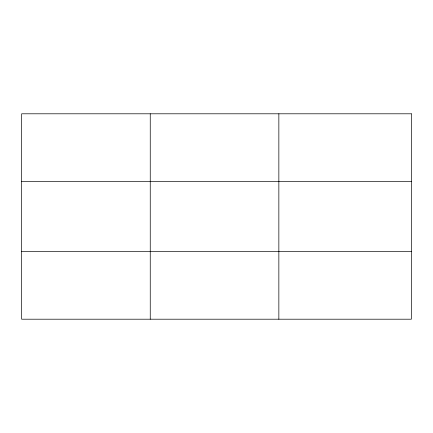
<?xml version="1.0" encoding="UTF-8"?>
<svg xmlns="http://www.w3.org/2000/svg" width="433" height="433" viewBox="0 0 433 433"><rect width="100%" height="100%" fill="white"/><g stroke="black" fill="none" stroke-linecap="round" stroke-linejoin="round"><path stroke-width="0.65" d="M150.251 113.798L150.251 319.202M278.852 113.798L278.852 319.202M21.65 181.584L411.35 181.584M21.65 251.416L411.35 251.416M411.35 113.798L411.35 319.202L21.65 319.202L21.65 113.798L411.35 113.798"/></g></svg>
